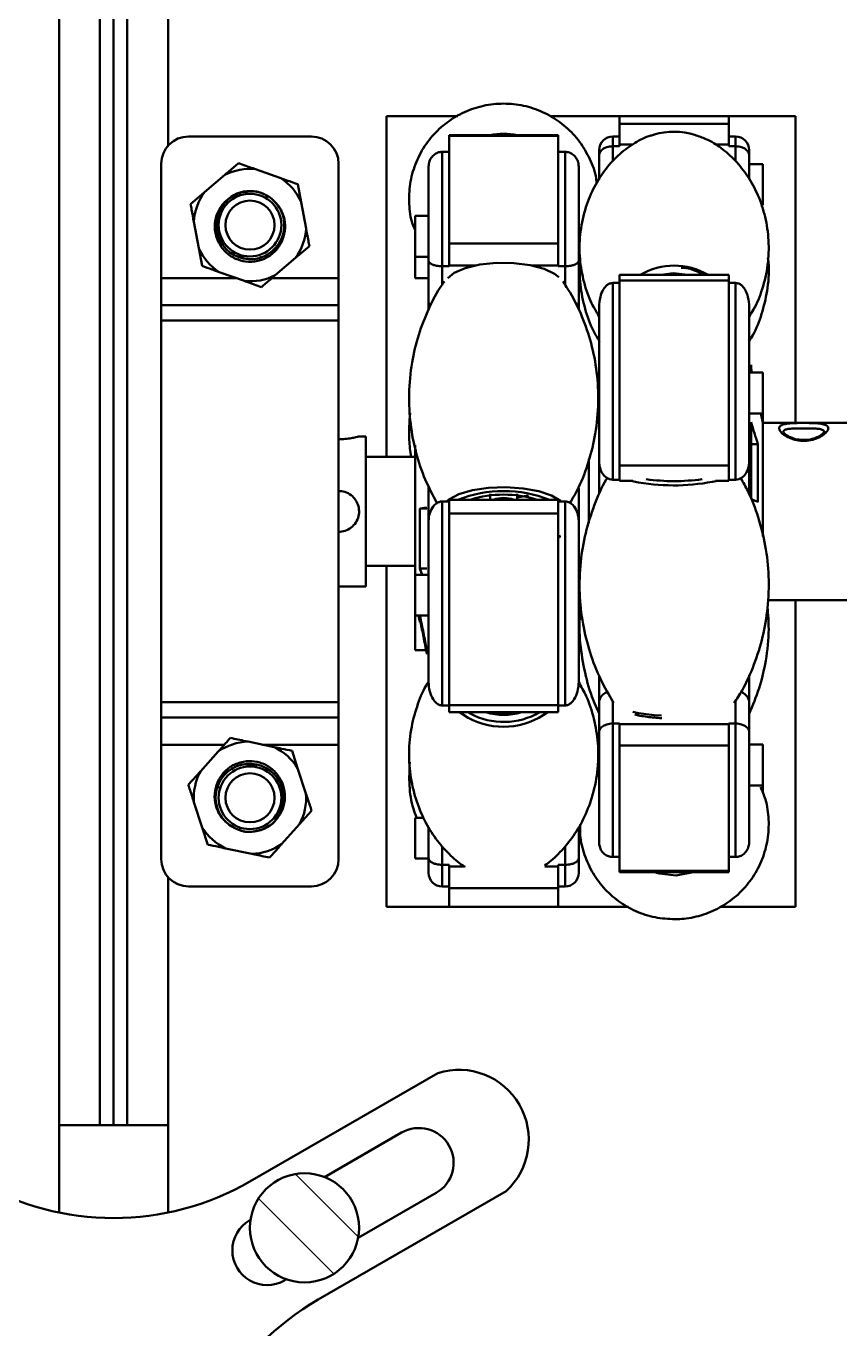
# Model space of a CAD drawing. Header units: millimetres. Extents: x 263 to 2983, y 441 to 2500.
# Drawn here: x 802.7 to 862.4, y 1254.1 to 1349.6 of the extents above; entities that cross this region are included whole.
import ezdxf

# ---------------------------------------------------------------- set-up
doc = ezdxf.new("R2010")
doc.units = ezdxf.units.MM
doc.header["$LTSCALE"] = 0.5
doc.layers.add('BOL', color=7, linetype='Continuous', lineweight=50)
doc.layers.add('HAT', color=3, linetype='Continuous')

msp = doc.modelspace()

# ---------------------------------------------------------------- hatches: boundary and pattern name
at = {"layer": 'HAT'}
h = msp.add_hatch(dxfattribs=at)
h.set_pattern_fill('ANSI31', color=256, angle=90)
h.paths.add_polyline_path([(827.154, 1261.488, 1), (819.154, 1261.488, 1)])

# ---------------------------------------------------------------- linework, layer by layer
at = {"layer": 'BOL'}
for p, q in [((805.154, 1269.026), (805.154, 1359.026)), ((808.154, 1269.026), (808.154, 1359.026)), ((809.154, 1359.026), (809.154, 1269.026)), ((810.154, 1359.026), (810.154, 1269.026)), ((813.154, 1359.026), (813.154, 1340.849)), ((834.388, 1343.026), (829.154, 1343.026)), ((829.154, 1343.026), (829.154, 1318.026)), ((846.254, 1343.026), (841.165, 1343.026)), ((854.254, 1343.026), (846.254, 1343.026)), ((846.254, 1343.026), (846.254, 1342.461)), ((854.254, 1343.026), (854.254, 1342.461)), ((859.154, 1343.026), (854.254, 1343.026)), ((859.154, 1320.526), (859.154, 1343.026)), ((841.754, 1341.611), (833.754, 1341.611)), ((833.754, 1341.561), (833.754, 1341.611)), ((841.754, 1341.611), (841.754, 1341.561)), ((846.254, 1342.461), (854.254, 1342.461)), ((846.254, 1340.939), (846.254, 1342.461)), ((854.254, 1342.461), (854.254, 1340.939)), ((814.654, 1341.526), (823.654, 1341.526)), ((841.754, 1341.561), (833.754, 1341.561)), ((833.754, 1333.675), (833.754, 1341.561)), ((841.754, 1333.675), (841.754, 1341.561)), ((846.254, 1341.526), (845.754, 1341.526)), ((845.754, 1341.526), (845.754, 1340.806)), ((845.754, 1340.806), (846.254, 1340.806)), ((845.754, 1340.806), (845.754, 1339.683)), ((846.254, 1340.939), (846.254, 1340.806)), ((847.23, 1340.939), (846.254, 1340.939)), ((854.254, 1340.939), (853.256, 1340.939)), ((854.754, 1341.526), (854.254, 1341.526)), ((854.254, 1340.939), (854.254, 1340.806)), ((854.754, 1340.806), (854.254, 1340.806)), ((854.754, 1340.806), (854.754, 1341.526)), ((854.754, 1339.725), (854.754, 1340.806)), ((833.254, 1340.397), (833.254, 1332.008)), ((833.254, 1340.397), (833.754, 1340.397)), ((842.254, 1340.397), (841.754, 1340.397)), ((842.254, 1332.008), (842.254, 1340.397)), ((844.754, 1340.12), (844.754, 1340.526)), ((844.754, 1338.369), (844.754, 1340.12)), ((855.754, 1340.526), (855.754, 1340.12)), ((855.754, 1340.12), (855.754, 1338.398)), ((812.654, 1331.132), (812.654, 1339.526)), ((817.306, 1338.708), (815.811, 1337.433)), ((821.418, 1338.467), (819.567, 1339.124)), ((825.654, 1331.132), (825.654, 1339.526)), ((832.254, 1332.413), (832.254, 1339.334)), ((843.254, 1339.334), (843.254, 1332.413)), ((856.754, 1339.487), (855.754, 1339.487)), ((856.754, 1339.487), (856.754, 1336.5)), ((822.909, 1336.718), (822.669, 1338.023)), ((815.811, 1337.433), (814.801, 1336.572)), ((817.63, 1336.968), (818.397, 1337.398)), ((823.266, 1334.786), (822.909, 1336.718)), ((856.754, 1336.5), (856.754, 1336.487)), ((815.042, 1335.267), (815.398, 1333.335)), ((832.254, 1335.696), (831.254, 1335.696)), ((831.254, 1335.673), (831.254, 1335.696)), ((831.254, 1332.696), (831.254, 1335.673)), ((815.398, 1333.335), (815.639, 1332.03)), ((822.496, 1332.62), (823.506, 1333.481)), ((833.754, 1333.675), (841.754, 1333.675)), ((833.754, 1332.065), (833.754, 1333.675)), ((841.754, 1333.675), (841.754, 1332.065)), ((818.317, 1332.671), (818.524, 1332.619)), ((821.002, 1331.345), (822.496, 1332.62)), ((831.254, 1332.696), (832.254, 1332.696)), ((831.254, 1331.134), (831.254, 1332.696)), ((832.254, 1329.405), (832.254, 1332.413)), ((833.754, 1332.008), (833.754, 1332.065)), ((835.673, 1332.065), (833.754, 1332.065)), ((841.754, 1332.065), (839.835, 1332.065)), ((841.754, 1332.008), (841.754, 1332.065)), ((843.254, 1332.413), (843.254, 1329.405)), ((812.654, 1331.132), (812.654, 1329.151)), ((812.654, 1331.132), (818.166, 1331.132)), ((816.89, 1331.586), (818.741, 1330.928)), ((820.752, 1331.132), (825.654, 1331.132)), ((825.654, 1331.132), (825.654, 1329.151)), ((831.254, 1331.134), (832.254, 1331.134)), ((833.254, 1332.008), (833.754, 1332.008)), ((833.254, 1332.008), (833.254, 1330.679)), ((842.254, 1332.008), (841.754, 1332.008)), ((842.254, 1330.633), (842.254, 1332.008)), ((854.254, 1331.375), (846.254, 1331.375)), ((846.254, 1330.959), (846.254, 1331.375)), ((854.254, 1331.375), (854.254, 1330.959)), ((845.754, 1330.784), (845.754, 1316.353)), ((845.754, 1330.784), (846.254, 1330.784)), ((854.254, 1330.959), (846.254, 1330.959)), ((846.254, 1330.959), (846.254, 1317.396)), ((854.254, 1330.959), (854.254, 1317.396)), ((854.754, 1330.784), (854.254, 1330.784)), ((854.754, 1316.353), (854.754, 1330.784)), ((812.654, 1329.151), (825.654, 1329.151)), ((812.654, 1328.026), (812.654, 1329.151)), ((825.654, 1328.026), (825.654, 1329.151)), ((832.254, 1328.876), (832.254, 1329.405)), ((843.254, 1329.405), (843.254, 1328.833)), ((844.754, 1317.693), (844.754, 1329.014)), ((855.754, 1329.014), (855.754, 1317.693)), ((812.654, 1328.026), (825.654, 1328.026)), ((812.654, 1300.026), (812.654, 1328.026)), ((825.654, 1300.026), (825.654, 1328.026)), ((855.89, 1324.776), (855.89, 1324.496)), ((855.89, 1324.496), (855.946, 1324.205)), ((856.754, 1324.205), (855.754, 1324.205)), ((856.754, 1324.205), (856.754, 1321.205)), ((855.754, 1321.205), (856.754, 1321.205)), ((855.89, 1320.572), (855.89, 1314.943)), ((856.754, 1320.525), (856.6, 1321.226)), ((856.754, 1321.205), (856.754, 1320.524)), ((863.254, 1320.526), (856.754, 1320.526)), ((856.754, 1312.218), (856.754, 1320.526)), ((856.754, 1320.524), (856.754, 1312.188)), ((827.654, 1319.526), (827.136, 1319.526)), ((827.654, 1319.526), (827.654, 1314.026)), ((831.254, 1309.357), (831.254, 1318.886)), ((831.254, 1318.841), (831.254, 1309.357)), ((855.89, 1318.965), (856.396, 1318.965)), ((856.396, 1314.718), (856.396, 1318.965)), ((831.254, 1318.026), (827.654, 1318.026)), ((844.004, 1317.857), (844.004, 1313.171)), ((844.004, 1313.173), (844.004, 1317.852)), ((844.754, 1315.309), (844.754, 1317.693)), ((855.754, 1317.693), (855.754, 1315.375)), ((846.254, 1317.396), (854.254, 1317.396)), ((846.254, 1316.279), (846.254, 1317.396)), ((854.254, 1317.396), (854.254, 1316.279)), ((832.254, 1313.206), (832.254, 1315.857)), ((845.754, 1316.353), (846.254, 1316.353)), ((846.254, 1316.279), (847.219, 1316.279)), ((847.649, 1316.158), (847.084, 1316.279)), ((853.289, 1316.279), (854.254, 1316.279)), ((854.754, 1316.353), (854.254, 1316.353)), ((841.754, 1314.882), (833.754, 1314.882)), ((833.754, 1313.877), (833.754, 1314.882)), ((836.754, 1315.325), (836.754, 1314.882)), ((838.754, 1314.882), (838.754, 1315.325)), ((841.754, 1314.882), (841.754, 1313.877)), ((843.254, 1315.731), (843.254, 1313.293)), ((827.654, 1314.026), (827.654, 1308.526)), ((831.612, 1314.237), (831.612, 1309.833)), ((832.118, 1314.237), (831.612, 1314.237)), ((833.254, 1314.758), (833.254, 1299.795)), ((833.254, 1314.758), (833.754, 1314.758)), ((841.754, 1313.877), (833.754, 1313.877)), ((833.754, 1299.813), (833.754, 1313.877)), ((842.254, 1314.758), (841.754, 1314.758)), ((841.754, 1299.813), (841.754, 1313.877)), ((842.254, 1299.795), (842.254, 1314.758)), ((832.254, 1301.558), (832.254, 1313.298)), ((843.254, 1313.298), (843.254, 1301.558)), ((827.654, 1310.026), (831.254, 1310.026)), ((829.154, 1310.026), (829.154, 1285.026)), ((832.254, 1309.387), (831.254, 1309.387)), ((831.254, 1309.357), (831.254, 1309.387)), ((831.254, 1306.387), (831.254, 1309.357)), ((831.612, 1309.833), (831.782, 1309.387)), ((832.118, 1309.833), (831.612, 1309.833)), ((825.654, 1308.526), (827.654, 1308.526)), ((857.119, 1307.526), (863.254, 1307.526)), ((859.154, 1285.026), (859.154, 1307.526)), ((831.254, 1306.387), (832.254, 1306.387)), ((831.254, 1303.859), (831.254, 1306.387)), ((831.504, 1306.387), (831.58, 1306.039)), ((831.612, 1306.38), (831.612, 1305.915)), ((843.254, 1307.026), (843.437, 1307.026)), ((831.612, 1305.915), (831.709, 1305.915)), ((831.254, 1303.859), (832.06, 1303.859)), ((844.754, 1300), (844.754, 1301.924)), ((855.754, 1302.02), (855.754, 1300)), ((812.654, 1300.026), (825.654, 1300.026)), ((812.654, 1300.026), (812.654, 1298.902)), ((825.654, 1300.026), (825.654, 1298.902)), ((833.254, 1299.795), (833.754, 1299.795)), ((833.754, 1299.813), (841.754, 1299.813)), ((833.754, 1299.303), (833.754, 1299.813)), ((841.754, 1299.813), (841.754, 1299.303)), ((842.254, 1299.795), (841.754, 1299.795)), ((844.754, 1297.873), (844.754, 1300)), ((845.754, 1300.099), (845.754, 1298.467)), ((854.754, 1298.467), (854.754, 1300.146)), ((855.754, 1300), (855.754, 1297.873)), ((812.654, 1298.902), (825.654, 1298.902)), ((812.654, 1296.92), (812.654, 1298.902)), ((825.654, 1296.92), (825.654, 1298.902)), ((833.754, 1299.303), (841.754, 1299.303)), ((835.149, 1298.885), (834.521, 1299.303)), ((835.294, 1299.201), (835.118, 1299.303)), ((847.649, 1299.239), (847.218, 1299.328)), ((847.362, 1299.136), (847.749, 1299.045)), ((844.754, 1289.748), (844.754, 1297.873)), ((845.754, 1298.467), (845.754, 1288.685)), ((845.754, 1298.467), (846.254, 1298.467)), ((846.254, 1298.467), (846.254, 1298.427)), ((846.254, 1298.427), (854.254, 1298.427)), ((846.254, 1296.868), (846.254, 1298.427)), ((854.754, 1298.467), (854.254, 1298.467)), ((854.254, 1298.467), (854.254, 1298.427)), ((854.254, 1298.427), (854.254, 1296.868)), ((854.754, 1288.685), (854.754, 1298.467)), ((855.754, 1297.873), (855.754, 1289.748)), ((812.654, 1288.526), (812.654, 1296.92)), ((812.654, 1296.92), (817.273, 1296.92)), ((820.938, 1296.739), (819.016, 1297.143)), ((820.074, 1296.92), (825.654, 1296.92)), ((825.654, 1288.526), (825.654, 1296.92)), ((854.254, 1296.868), (846.254, 1296.868)), ((846.254, 1296.868), (846.254, 1287.674)), ((854.254, 1296.868), (854.254, 1287.674)), ((856.754, 1296.926), (855.754, 1296.926)), ((856.754, 1296.926), (856.754, 1295.298)), ((816.831, 1296.428), (815.52, 1294.965)), ((822.65, 1295.204), (822.237, 1296.466)), ((815.52, 1294.965), (814.634, 1293.977)), ((819.668, 1295.473), (819.456, 1295.496)), ((823.261, 1293.338), (822.65, 1295.204)), ((844.754, 1295.238), (844.62, 1295.056)), ((856.754, 1295.298), (856.754, 1293.926)), ((855.754, 1293.926), (856.754, 1293.926)), ((856.754, 1293.926), (856.754, 1293.379)), ((815.047, 1292.715), (815.658, 1290.849)), ((822.788, 1291.088), (823.674, 1292.076)), ((821.477, 1289.625), (822.788, 1291.088)), ((831.893, 1291.565), (831.254, 1291.565)), ((831.254, 1291.535), (831.254, 1291.565)), ((831.254, 1288.565), (831.254, 1291.535)), ((815.658, 1290.849), (816.071, 1289.587)), ((832.254, 1288.608), (832.254, 1290.882)), ((843.254, 1290.903), (843.254, 1288.608)), ((843.254, 1289.689), (843.432, 1289.98)), ((817.37, 1289.314), (819.292, 1288.91)), ((833.254, 1289.479), (833.254, 1288.108)), ((842.254, 1288.108), (842.254, 1289.485)), ((831.254, 1288.565), (832.254, 1288.565)), ((832.254, 1287.526), (832.254, 1288.608)), ((833.254, 1288.108), (833.754, 1288.108)), ((833.254, 1288.108), (833.254, 1286.526)), ((833.754, 1287.984), (833.754, 1288.108)), ((842.254, 1288.108), (841.754, 1288.108)), ((841.754, 1287.984), (841.754, 1288.108)), ((842.254, 1286.526), (842.254, 1288.108)), ((843.254, 1288.608), (843.254, 1287.526)), ((845.754, 1288.685), (846.254, 1288.685)), ((854.754, 1288.685), (854.254, 1288.685)), ((813.154, 1287.204), (813.154, 1269.026)), ((833.754, 1286.4), (833.754, 1287.984)), ((833.754, 1287.984), (834.938, 1287.984)), ((840.766, 1287.984), (841.754, 1287.984)), ((841.754, 1287.984), (841.754, 1286.4)), ((846.254, 1287.674), (854.254, 1287.674)), ((846.254, 1287.582), (846.254, 1287.674)), ((846.254, 1287.582), (854.254, 1287.582)), ((854.254, 1287.674), (854.254, 1287.582)), ((814.654, 1286.526), (823.654, 1286.526)), ((833.254, 1286.526), (833.754, 1286.526)), ((841.754, 1286.4), (833.754, 1286.4)), ((833.754, 1285.026), (833.754, 1286.4)), ((841.754, 1286.526), (842.254, 1286.526)), ((841.754, 1285.026), (841.754, 1286.4)), ((829.154, 1285.026), (833.754, 1285.026)), ((833.754, 1285.026), (841.754, 1285.026)), ((841.754, 1285.026), (846.909, 1285.026)), ((853.625, 1285.026), (859.154, 1285.026)), ((819.154, 1264.882), (832.934, 1272.838)), ((805.154, 1269.026), (808.154, 1269.026)), ((805.154, 1262.606), (805.154, 1269.026)), ((808.154, 1269.026), (809.154, 1269.026)), ((810.154, 1269.026), (809.154, 1269.026)), ((813.154, 1269.026), (810.154, 1269.026)), ((813.154, 1269.026), (813.154, 1262.606)), ((824.621, 1265.209), (830.262, 1268.466)), ((837.934, 1264.178), (824.154, 1256.221)), ((832.812, 1264.05), (827.084, 1260.742)), ((819.137, 1262.043), (819.198, 1262.078)), ((821.834, 1257.711), (821.687, 1257.626))]:
    msp.add_line(p, q, dxfattribs=at)
at = {"layer": 'BOL', "flags": 128}
for points in [[(833.661, 1331.141), (834.125, 1331.526), (834.939, 1331.877), (836.002, 1332.126), (837.222, 1332.25), (838.488, 1332.239), (839.689, 1332.094), (840.719, 1331.827), (841.484, 1331.462), (841.793, 1331.204)], [(849.271, 1331.375), (850.214, 1331.49), (851.236, 1331.375)], [(849.688, 1331.375), (850.657, 1331.395), (850.82, 1331.375)], [(833.552, 1314.758), (833.734, 1314.906), (834.466, 1315.286), (835.465, 1315.575), (836.649, 1315.752), (837.923, 1315.8), (839.183, 1315.717), (840.327, 1315.509), (841.263, 1315.193), (841.915, 1314.795), (841.956, 1314.758)], [(839.566, 1315.187), (838.86, 1315.062), (838.754, 1315.049)], [(849.324, 1299.051), (848.789, 1299.089), (847.649, 1299.239)], [(850.404, 1287.331), (849.145, 1287.475), (848.805, 1287.582)], [(851.703, 1287.582), (851.649, 1287.563), (850.404, 1287.331)]]:
    msp.add_lwpolyline(points, dxfattribs=at)
at = {"layer": 'BOL'}
for centre, radius in [((819.154, 1335.026), 2.3), ((819.154, 1335.026), 1.8), ((819.154, 1293.026), 2.3), ((819.154, 1293.026), 1.8), ((823.154, 1261.488), 4)]:
    msp.add_circle(centre, radius, dxfattribs=at)
for centre, radius, start, end in [((837.754, 1337.469), 4.257, 76.65497, 103.34503), ((850.254, 1336.589), 5.287, 73.28737, 106.22272), ((814.654, 1339.526), 2, 90, 180), ((823.654, 1339.526), 2, 0, 90), ((845.754, 1340.526), 1, 90, 180), ((854.754, 1340.526), 1, 0, 90), ((819.154, 1335.026), 4.119, 84.24467, 116.65517), ((819.154, 1335.026), 4.119, 24.24467, 56.65517), ((819.154, 1335.026), 4.119, 144.24467, 176.65517), ((819.178, 1335.014), 2.491, 129.84671, 45.14418), ((819.154, 1335.026), 2.5, 44.54596, 135.07299), ((819.154, 1335.026), 4.119, 324.24467, 356.65517), ((819.154, 1335.026), 4.119, 204.24467, 236.65517), ((850.254, 1327.185), 4.871, 59.32919, 120.67081), ((819.154, 1335.026), 4.119, 264.24467, 296.65517), ((850.225, 1331.003), 15.067, 260.156, 282.25654), ((850.254, 1331.693), 15.444, 262.38834, 277.61166), ((837.754, 1306.358), 9.163, 68.48498, 111.51502), ((837.754, 1307.046), 8.216, 72.52907, 107.47093), ((837.754, 1312.87), 2.146, 69.66164, 110.33836), ((837.74, 1303.676), 5.446, 241.60054, 306.59479), ((837.751, 1303.777), 5.194, 241.76622, 300.53232), ((837.754, 1303.641), 4.533, 253.09425, 286.90575), ((837.754, 1303.378), 4.234, 254.22417, 285.77583), ((819.154, 1293.026), 4.119, 91.92139, 124.33189), ((819.154, 1293.026), 4.119, 31.92139, 64.33189), ((819.154, 1293.026), 4.119, 151.92139, 184.33189), ((819.128, 1293.035), 2.491, 317.52244, 232.81999), ((819.154, 1293.026), 4.119, 331.92139, 4.33189), ((819.154, 1293.026), 2.5, 232.22268, 322.74971), ((819.154, 1293.026), 4.119, 211.92139, 244.33189), ((819.154, 1293.026), 4.119, 271.92139, 304.33189), ((814.654, 1288.526), 2, 180, 270), ((823.654, 1288.526), 2, 270, 0), ((833.254, 1287.526), 1, 180, 270), ((842.254, 1287.526), 1, 270, 360), ((834.474, 1267.953), 5.122, 312.50574, 107.49291), ((831.537, 1266.258), 2.55, 300, 120), ((809.154, 1282.202), 20, 240, 300), ((820.412, 1259.835), 2.55, 120, 300), ((784.154, 1238.901), 20, 0, 60), ((834.154, 1238.901), 20, 120, 180)]:
    msp.add_arc(centre, radius, start, end, dxfattribs=at)
for points, knots in [([(844.571, 1338.085), (844.56, 1338.206), (844.507, 1338.82), (844.101, 1339.874), (843.365, 1341.162), (842.35, 1342.256), (841.134, 1343.112), (839.764, 1343.69), (838.303, 1343.965), (836.816, 1343.923), (835.371, 1343.566), (834.033, 1342.911), (832.864, 1341.986), (831.916, 1340.832), (831.235, 1339.503), (830.846, 1338.058), (830.792, 1336.572), (830.935, 1335.413), (831.191, 1334.81), (831.254, 1334.664)], [0, 0, 0, 0, 0.015888, 0.080297, 0.144595, 0.20877, 0.272834, 0.336815, 0.400757, 0.464712, 0.528731, 0.592839, 0.657056, 0.721387, 0.785813, 0.850297, 0.914797, 0.979262, 1, 1, 1, 1]), ([(848.79, 1341.651), (848.707, 1341.632), (848.19, 1341.515), (847.335, 1341.056), (846.217, 1340.255), (845.211, 1339.163), (844.366, 1337.85), (843.718, 1336.301), (843.34, 1334.581), (843.282, 1332.778), (843.546, 1331.053), (844.03, 1329.541), (844.532, 1328.688), (844.754, 1328.312)], [0, 0, 0, 0, 0.015056, 0.094005, 0.182508, 0.277041, 0.375733, 0.477292, 0.59185, 0.704073, 0.812896, 0.917552, 1, 1, 1, 1]), ([(855.754, 1328.335), (855.864, 1328.498), (856.276, 1329.103), (856.766, 1330.372), (857.166, 1332.081), (857.226, 1333.887), (856.976, 1335.617), (856.448, 1337.209), (855.693, 1338.608), (854.77, 1339.781), (853.731, 1340.69), (852.743, 1341.318), (852.042, 1341.544), (851.761, 1341.635)], [0, 0, 0, 0, 0.037401, 0.139313, 0.254387, 0.367139, 0.476485, 0.58167, 0.682058, 0.776932, 0.865378, 0.946159, 1, 1, 1, 1]), ([(845.754, 1340.806), (845.674, 1340.802), (845.515, 1340.794), (845.274, 1340.734), (845.014, 1340.611), (844.805, 1340.4), (844.754, 1340.22), (844.754, 1340.121), (844.754, 1340.12)], [0, 0, 0, 0, 0.107631, 0.214427, 0.382779, 0.663957, 0.997031, 1, 1, 1, 1]), ([(855.754, 1340.12), (855.754, 1340.121), (855.753, 1340.22), (855.702, 1340.4), (855.494, 1340.611), (855.233, 1340.734), (854.992, 1340.794), (854.834, 1340.802), (854.754, 1340.806)], [0, 0, 0, 0, 0.002969, 0.336044, 0.617225, 0.785573, 0.892375, 1, 1, 1, 1]), ([(832.254, 1339.334), (832.266, 1339.46), (832.29, 1339.711), (832.481, 1340.043), (832.758, 1340.282), (833.034, 1340.386), (833.201, 1340.394), (833.254, 1340.397)], [0, 0, 0, 0, 0.232822, 0.465922, 0.690665, 0.901625, 1, 1, 1, 1]), ([(842.254, 1340.397), (842.361, 1340.386), (842.576, 1340.365), (842.864, 1340.198), (843.09, 1339.95), (843.23, 1339.649), (843.246, 1339.434), (843.254, 1339.334)], [0, 0, 0, 0, 0.198831, 0.397495, 0.600961, 0.815771, 1, 1, 1, 1]), ([(818.316, 1339.569), (818.213, 1339.481), (817.881, 1339.198), (817.541, 1338.908), (817.306, 1338.708)], [0, 0, 0, 0, 0.309695, 1, 1, 1, 1]), ([(819.567, 1339.124), (819.505, 1339.146), (819.083, 1339.297), (818.669, 1339.443), (818.316, 1339.569)], [0, 0, 0, 0, 0.145987, 1, 1, 1, 1]), ([(822.669, 1338.023), (822.424, 1338.11), (822.012, 1338.256), (821.59, 1338.406), (821.418, 1338.467)], [0, 0, 0, 0, 0.592744, 1, 1, 1, 1]), ([(818.397, 1337.398), (818.692, 1337.456), (819.292, 1337.574), (820.052, 1337.417), (820.395, 1337.154), (820.492, 1337.079)], [0, 0, 0, 0, 0.410945, 0.833909, 1, 1, 1, 1]), ([(818.454, 1337.217), (818.444, 1337.251), (818.424, 1337.311), (818.405, 1337.371), (818.397, 1337.398)], [0, 0, 0, 0, 0.560125, 1, 1, 1, 1]), ([(814.801, 1336.572), (814.826, 1336.439), (814.905, 1336.01), (814.986, 1335.57), (815.042, 1335.267)], [0, 0, 0, 0, 0.309681, 1, 1, 1, 1]), ([(818.101, 1332.551), (817.957, 1332.629), (817.551, 1332.846), (817.012, 1333.403), (816.624, 1334.217), (816.529, 1335.112), (816.744, 1335.97), (817.096, 1336.512), (817.342, 1336.751), (817.384, 1336.792)], [0, 0, 0, 0, 0.097303, 0.273047, 0.448793, 0.624622, 0.796264, 0.965294, 1, 1, 1, 1]), ([(820.936, 1336.78), (821.049, 1336.661), (821.355, 1336.338), (821.671, 1335.665), (821.775, 1334.809), (821.592, 1333.949), (821.13, 1333.191), (820.594, 1332.743), (820.241, 1332.572), (820.152, 1332.529)], [0, 0, 0, 0, 0.096546, 0.261814, 0.426972, 0.597503, 0.769408, 0.941263, 1, 1, 1, 1]), ([(823.506, 1333.481), (823.482, 1333.614), (823.403, 1334.043), (823.322, 1334.483), (823.266, 1334.786)], [0, 0, 0, 0, 0.309684, 1, 1, 1, 1]), ([(815.639, 1332.03), (815.883, 1331.943), (816.296, 1331.797), (816.718, 1331.647), (816.89, 1331.586)], [0, 0, 0, 0, 0.5927321, 1, 1, 1, 1]), ([(820.152, 1332.529), (820.124, 1332.518), (819.988, 1332.466), (819.558, 1332.343), (818.87, 1332.297), (818.342, 1332.472), (818.101, 1332.551)], [0, 0, 0, 0, 0.041745, 0.209044, 0.639793, 1, 1, 1, 1]), ([(819.983, 1332.69), (819.967, 1332.681), (819.676, 1332.514), (818.986, 1332.484), (818.404, 1332.68), (818.119, 1332.776)], [0, 0, 0, 0, 0.029332, 0.526068, 1, 1, 1, 1]), ([(833.254, 1332.008), (833.174, 1332.01), (833.015, 1332.015), (832.774, 1332.054), (832.514, 1332.131), (832.305, 1332.258), (832.254, 1332.358), (832.254, 1332.412), (832.254, 1332.413)], [0, 0, 0, 0, 0.107638, 0.214422, 0.382772, 0.663944, 0.997032, 1, 1, 1, 1]), ([(843.254, 1332.413), (843.254, 1332.412), (843.253, 1332.358), (843.202, 1332.258), (842.994, 1332.131), (842.733, 1332.054), (842.492, 1332.015), (842.334, 1332.01), (842.254, 1332.008)], [0, 0, 0, 0, 0.002968, 0.336056, 0.617227, 0.785578, 0.892368, 1, 1, 1, 1]), ([(843.342, 1332.538), (843.332, 1331.91), (843.314, 1330.675), (843.687, 1328.899), (844.174, 1327.491), (844.624, 1326.752), (844.78, 1326.497)], [0, 0, 0, 0, 0.296082, 0.581882, 0.855748, 1, 1, 1, 1]), ([(855.731, 1326.496), (855.828, 1326.646), (856.229, 1327.263), (856.706, 1328.514), (857.111, 1330.242), (857.251, 1331.648), (857.15, 1332.454), (857.127, 1332.631)], [0, 0, 0, 0, 0.0853544, 0.3510381, 0.621511, 0.916985, 1, 1, 1, 1]), ([(819.992, 1330.484), (820.094, 1330.572), (820.426, 1330.855), (820.767, 1331.145), (821.002, 1331.345)], [0, 0, 0, 0, 0.309714, 1, 1, 1, 1]), ([(850.776, 1331.897), (850.805, 1331.897), (851.208, 1331.895), (851.793, 1331.726), (852.251, 1331.463), (852.403, 1331.375)], [0, 0, 0, 0, 0.050149, 0.684626, 1, 1, 1, 1]), ([(818.741, 1330.928), (818.802, 1330.906), (819.225, 1330.756), (819.638, 1330.61), (819.992, 1330.484)], [0, 0, 0, 0, 0.145973, 1, 1, 1, 1]), ([(833.413, 1330.895), (833.352, 1330.814), (832.897, 1330.205), (832.235, 1328.895), (831.477, 1326.989), (830.978, 1324.886), (830.768, 1322.676), (830.882, 1320.438), (831.297, 1318.324), (831.944, 1316.372), (832.563, 1315.202), (832.862, 1314.636)], [0, 0, 0, 0, 0.018081, 0.136081, 0.256257, 0.377703, 0.512077, 0.64187, 0.766847, 0.887187, 1, 1, 1, 1]), ([(842.621, 1314.649), (842.835, 1315.019), (843.39, 1315.978), (844.022, 1317.686), (844.533, 1319.781), (844.739, 1321.993), (844.624, 1324.23), (844.215, 1326.349), (843.541, 1328.3), (842.823, 1329.82), (842.269, 1330.621), (842.084, 1330.889)], [0, 0, 0, 0, 0.075604, 0.195755, 0.317172, 0.451514, 0.581277, 0.706224, 0.826532, 0.942175, 1, 1, 1, 1]), ([(844.754, 1329.014), (844.754, 1329.017), (844.754, 1329.264), (844.805, 1329.721), (845.014, 1330.27), (845.274, 1330.592), (845.515, 1330.754), (845.674, 1330.774), (845.754, 1330.784)], [0, 0, 0, 0, 0.002991, 0.336056, 0.61722, 0.78558, 0.892369, 1, 1, 1, 1]), ([(854.754, 1330.784), (854.834, 1330.774), (854.992, 1330.754), (855.233, 1330.592), (855.494, 1330.27), (855.702, 1329.721), (855.753, 1329.264), (855.754, 1329.017), (855.754, 1329.014)], [0, 0, 0, 0, 0.107625, 0.21442, 0.382776, 0.663943, 0.997009, 1, 1, 1, 1]), ([(832.363, 1329.068), (832.338, 1329.105), (832.267, 1329.207), (832.254, 1329.328), (832.254, 1329.403), (832.254, 1329.405)], [0, 0, 0, 0, 0.350214, 0.9836, 1, 1, 1, 1]), ([(843.254, 1329.405), (843.254, 1329.403), (843.253, 1329.328), (843.238, 1329.2), (843.162, 1329.092), (843.132, 1329.049)], [0, 0, 0, 0, 0.015453, 0.612271, 1, 1, 1, 1]), ([(830.896, 1321.229), (830.847, 1320.577), (830.766, 1319.505), (830.91, 1318.442), (830.967, 1318.026)], [0, 0, 0, 0, 0.609022, 1, 1, 1, 1]), ([(856.396, 1318.965), (856.308, 1319.232), (856.133, 1319.767), (855.971, 1320.303), (855.89, 1320.572)], [0, 0, 0, 0, 0.499979, 1, 1, 1, 1]), ([(857.954, 1320.123), (857.954, 1320.135), (857.958, 1320.216), (858.052, 1320.341), (858.358, 1320.448), (858.822, 1320.499), (859.399, 1320.515), (860.013, 1320.516), (860.585, 1320.504), (861.068, 1320.462), (861.406, 1320.369), (861.571, 1320.209), (861.549, 1319.989), (861.338, 1319.729), (860.956, 1319.471), (860.433, 1319.27), (859.828, 1319.184), (859.226, 1319.237), (858.689, 1319.405), (858.263, 1319.651), (857.999, 1319.913), (857.968, 1320.058), (857.954, 1320.123)], [0, 0, 0, 0, 0.0087532, 0.0613751, 0.1137807, 0.1672755, 0.2207588, 0.2722115, 0.3224286, 0.3743169, 0.4289619, 0.4796018, 0.5325146, 0.5851041, 0.6379637, 0.6917321, 0.7444375, 0.7950143, 0.8456585, 0.8988828, 0.9541708, 1, 1, 1, 1]), ([(861.234, 1319.823), (861.24, 1319.851), (861.259, 1319.938), (861.124, 1320.029), (860.848, 1320.092), (860.443, 1320.11), (859.969, 1320.112), (859.46, 1320.112), (858.98, 1320.109), (858.593, 1320.083), (858.337, 1320.011), (858.257, 1319.916), (858.254, 1319.851), (858.254, 1319.842)], [0, 0, 0, 0, 0.046783, 0.145284, 0.25305, 0.356972, 0.458563, 0.562985, 0.671049, 0.777863, 0.880896, 0.983049, 1, 1, 1, 1]), ([(859.634, 1319.285), (859.555, 1319.285), (859.292, 1319.286), (858.876, 1319.411), (858.498, 1319.597), (858.322, 1319.752), (858.283, 1319.805), (858.273, 1319.819)], [0, 0, 0, 0, 0.118145, 0.394502, 0.682756, 0.920154, 1, 1, 1, 1]), ([(861.254, 1319.822), (861.256, 1319.836), (861.261, 1319.866), (861.162, 1319.716), (860.909, 1319.541), (860.506, 1319.365), (860.042, 1319.259), (859.742, 1319.278), (859.634, 1319.285)], [0, 0, 0, 0, 0.1277187, 0.2916267, 0.4601133, 0.6624898, 0.8784481, 1, 1, 1, 1]), ([(825.654, 1319.318), (825.819, 1319.323), (826.149, 1319.332), (826.592, 1319.396), (826.931, 1319.467), (827.132, 1319.52), (827.135, 1319.521), (827.136, 1319.522)], [0, 0, 0, 0, 0.20935, 0.418509, 0.632629, 0.85028, 1, 1, 1, 1]), ([(844.754, 1317.693), (844.754, 1317.691), (844.754, 1317.506), (844.805, 1317.163), (845.014, 1316.746), (845.274, 1316.5), (845.515, 1316.376), (845.674, 1316.361), (845.754, 1316.353)], [0, 0, 0, 0, 0.002987, 0.336054, 0.617241, 0.785573, 0.89237, 1, 1, 1, 1]), ([(854.754, 1316.353), (854.834, 1316.361), (854.992, 1316.376), (855.233, 1316.5), (855.494, 1316.746), (855.702, 1317.163), (855.753, 1317.506), (855.754, 1317.691), (855.754, 1317.693)], [0, 0, 0, 0, 0.107623, 0.214427, 0.382755, 0.663945, 0.997013, 1, 1, 1, 1]), ([(845.344, 1316.474), (845.322, 1316.44), (844.928, 1315.818), (844.371, 1314.467), (843.719, 1312.448), (843.352, 1310.271), (843.277, 1308.028), (843.519, 1305.787), (844.045, 1303.685), (844.796, 1301.736), (845.478, 1300.565), (845.813, 1299.99)], [0, 0, 0, 0, 0.007058, 0.12865, 0.251514, 0.37511, 0.509395, 0.638931, 0.763761, 0.884153, 1, 1, 1, 1]), ([(854.647, 1299.976), (854.847, 1300.28), (855.428, 1301.166), (856.145, 1302.799), (856.786, 1304.825), (857.157, 1307), (857.23, 1309.244), (856.99, 1311.485), (856.458, 1313.584), (855.837, 1315.25), (855.318, 1316.157), (855.143, 1316.464)], [0, 0, 0, 0, 0.0634976, 0.1847975, 0.3073652, 0.4306642, 0.564626, 0.69385, 0.8183792, 0.9384792, 1, 1, 1, 1]), ([(825.654, 1312.526), (825.819, 1312.542), (826.149, 1312.574), (826.591, 1312.822), (826.935, 1313.192), (827.139, 1313.664), (827.174, 1314.172), (827.045, 1314.656), (826.767, 1315.074), (826.363, 1315.375), (825.966, 1315.527), (825.724, 1315.511), (825.654, 1315.506)], [0, 0, 0, 0, 0.104631, 0.209169, 0.31618, 0.424964, 0.531118, 0.634495, 0.738966, 0.846777, 0.955271, 1, 1, 1, 1]), ([(855.89, 1314.943), (855.971, 1314.905), (856.133, 1314.83), (856.308, 1314.755), (856.396, 1314.718)], [0, 0, 0, 0, 0.499981, 1, 1, 1, 1]), ([(832.118, 1314.305), (832.037, 1314.294), (831.875, 1314.271), (831.7, 1314.248), (831.612, 1314.237)], [0, 0, 0, 0, 0.49998, 1, 1, 1, 1]), ([(833.254, 1314.758), (833.174, 1314.749), (833.015, 1314.733), (832.774, 1314.598), (832.514, 1314.33), (832.305, 1313.877), (832.254, 1313.501), (832.254, 1313.299), (832.254, 1313.298)], [0, 0, 0, 0, 0.107637, 0.214419, 0.382766, 0.663929, 0.997024, 1, 1, 1, 1]), ([(843.254, 1313.298), (843.254, 1313.299), (843.253, 1313.501), (843.202, 1313.877), (842.994, 1314.33), (842.733, 1314.598), (842.492, 1314.733), (842.334, 1314.749), (842.254, 1314.758)], [0, 0, 0, 0, 0.002976, 0.336072, 0.617234, 0.785581, 0.892369, 1, 1, 1, 1]), ([(841.819, 1312.283), (841.837, 1312.253), (841.874, 1312.192), (841.91, 1312.136), (841.928, 1312.108)], [0, 0, 0, 0, 0.5006384, 1, 1, 1, 1]), ([(832.118, 1303.892), (832.037, 1304.307), (831.875, 1305.138), (831.7, 1305.966), (831.612, 1306.38)], [0, 0, 0, 0, 0.499993, 1, 1, 1, 1]), ([(843.417, 1307.026), (843.379, 1306.695), (843.257, 1305.623), (843.391, 1303.816), (843.802, 1301.709), (844.277, 1300.18), (844.67, 1299.408), (844.754, 1299.244)], [0, 0, 0, 0, 0.124937, 0.403628, 0.671968, 0.93036, 1, 1, 1, 1]), ([(855.754, 1299.189), (856.014, 1299.807), (856.543, 1301.064), (857.02, 1303.156), (857.245, 1305.162), (857.144, 1306.471), (857.102, 1307.009)], [0, 0, 0, 0, 0.251445, 0.511257, 0.798744, 1, 1, 1, 1]), ([(831.655, 1305.915), (831.728, 1305.558), (831.889, 1304.773), (832.037, 1303.986), (832.118, 1303.557)], [0, 0, 0, 0, 0.454962, 1, 1, 1, 1]), ([(832.254, 1301.547), (832.226, 1301.508), (831.886, 1301.014), (831.438, 1299.9), (830.946, 1298.196), (830.767, 1296.355), (830.901, 1294.497), (831.329, 1292.758), (832, 1291.199), (832.856, 1289.858), (833.839, 1288.781), (834.555, 1288.182), (834.933, 1287.954), (834.938, 1287.951)], [0, 0, 0, 0, 0.009609, 0.11984, 0.232313, 0.356289, 0.476778, 0.592843, 0.703851, 0.809144, 0.907805, 0.998623, 1, 1, 1, 1]), ([(833.254, 1299.795), (833.174, 1299.805), (833.015, 1299.825), (832.774, 1299.986), (832.514, 1300.308), (832.305, 1300.855), (832.254, 1301.31), (832.254, 1301.556), (832.254, 1301.558)], [0, 0, 0, 0, 0.107634, 0.214428, 0.382768, 0.663943, 0.997023, 1, 1, 1, 1]), ([(840.742, 1288.072), (840.757, 1288.081), (841.182, 1288.321), (841.916, 1289.035), (842.914, 1290.21), (843.728, 1291.641), (844.348, 1293.297), (844.69, 1295.121), (844.712, 1297.017), (844.414, 1298.818), (843.928, 1300.337), (843.448, 1301.175), (843.254, 1301.515)], [0, 0, 0, 0, 0.003735, 0.103692, 0.209704, 0.320039, 0.433294, 0.560931, 0.685422, 0.805735, 0.921165, 1, 1, 1, 1]), ([(843.254, 1301.558), (843.254, 1301.556), (843.253, 1301.31), (843.202, 1300.855), (842.994, 1300.308), (842.733, 1299.986), (842.492, 1299.825), (842.334, 1299.805), (842.254, 1299.795)], [0, 0, 0, 0, 0.002977, 0.336057, 0.617231, 0.785572, 0.892372, 1, 1, 1, 1]), ([(844.754, 1300), (844.754, 1300.002), (844.754, 1300.086), (844.784, 1300.264), (844.922, 1300.506), (845.127, 1300.699), (845.3, 1300.766), (845.373, 1300.794)], [0, 0, 0, 0, 0.006329, 0.250272, 0.535647, 0.803179, 1, 1, 1, 1]), ([(855.156, 1300.785), (855.222, 1300.759), (855.386, 1300.695), (855.586, 1300.506), (855.723, 1300.264), (855.754, 1300.086), (855.754, 1300.002), (855.754, 1300)], [0, 0, 0, 0, 0.180902, 0.453736, 0.744768, 0.993546, 1, 1, 1, 1]), ([(847.749, 1299.045), (847.922, 1299.016), (848.415, 1298.933), (848.984, 1298.892), (849.353, 1298.866)], [0, 0, 0, 0, 0.3500699, 1, 1, 1, 1]), ([(844.754, 1297.873), (844.754, 1297.874), (844.754, 1297.953), (844.805, 1298.104), (845.014, 1298.289), (845.274, 1298.4), (845.515, 1298.457), (845.674, 1298.464), (845.754, 1298.467)], [0, 0, 0, 0, 0.00297, 0.336045, 0.617227, 0.785573, 0.892369, 1, 1, 1, 1]), ([(854.754, 1298.467), (854.834, 1298.464), (854.992, 1298.457), (855.233, 1298.4), (855.494, 1298.289), (855.702, 1298.104), (855.753, 1297.953), (855.754, 1297.874), (855.754, 1297.873)], [0, 0, 0, 0, 0.107625, 0.214426, 0.382769, 0.663954, 0.99703, 1, 1, 1, 1]), ([(817.717, 1297.416), (817.627, 1297.315), (817.335, 1296.99), (817.037, 1296.658), (816.831, 1296.428)], [0, 0, 0, 0, 0.309675, 1, 1, 1, 1]), ([(819.016, 1297.143), (818.952, 1297.156), (818.513, 1297.249), (818.084, 1297.339), (817.717, 1297.416)], [0, 0, 0, 0, 0.145986, 1, 1, 1, 1]), ([(822.237, 1296.466), (821.983, 1296.519), (821.555, 1296.609), (821.116, 1296.701), (820.938, 1296.739)], [0, 0, 0, 0, 0.592745, 1, 1, 1, 1]), ([(817.831, 1295.368), (817.857, 1295.382), (817.985, 1295.453), (818.395, 1295.632), (819.071, 1295.77), (819.617, 1295.667), (819.866, 1295.62)], [0, 0, 0, 0, 0.041741, 0.209038, 0.639787, 1, 1, 1, 1]), ([(817.622, 1291.05), (817.494, 1291.153), (817.147, 1291.433), (816.744, 1292.057), (816.527, 1292.892), (816.593, 1293.768), (816.951, 1294.581), (817.422, 1295.097), (817.748, 1295.313), (817.831, 1295.368)], [0, 0, 0, 0, 0.096552, 0.261811, 0.426976, 0.597499, 0.769404, 0.941266, 1, 1, 1, 1]), ([(817.817, 1295.097), (817.858, 1295.133), (818.123, 1295.365), (818.793, 1295.553), (819.381, 1295.469), (819.675, 1295.427)], [0, 0, 0, 0, 0.083096, 0.543252, 1, 1, 1, 1]), ([(819.866, 1295.62), (820.02, 1295.562), (820.451, 1295.401), (821.059, 1294.921), (821.553, 1294.167), (821.766, 1293.293), (821.669, 1292.413), (821.391, 1291.829), (821.18, 1291.559), (821.144, 1291.513)], [0, 0, 0, 0, 0.0973015, 0.2730539, 0.4487983, 0.6246289, 0.7962725, 0.9652962, 1, 1, 1, 1]), ([(830.871, 1295.641), (830.846, 1295.071), (830.794, 1293.922), (831.003, 1292.533), (831.292, 1291.775), (831.375, 1291.556)], [0, 0, 0, 0, 0.411859, 0.829912, 1, 1, 1, 1]), ([(844.654, 1295.102), (844.664, 1295.219), (844.677, 1295.375), (844.648, 1295.527), (844.641, 1295.564)], [0, 0, 0, 0, 0.752789, 1, 1, 1, 1]), ([(814.634, 1293.977), (814.676, 1293.848), (814.812, 1293.434), (814.951, 1293.009), (815.047, 1292.715)], [0, 0, 0, 0, 0.309698, 1, 1, 1, 1]), ([(816.972, 1293.755), (816.939, 1293.766), (816.879, 1293.786), (816.819, 1293.806), (816.793, 1293.815)], [0, 0, 0, 0, 0.560034, 1, 1, 1, 1]), ([(850.498, 1284.124), (850.712, 1284.138), (851.417, 1284.182), (852.592, 1284.473), (853.933, 1285.116), (855.109, 1286.034), (856.064, 1287.18), (856.755, 1288.504), (857.152, 1289.946), (857.224, 1291.435), (857.044, 1292.757), (856.716, 1293.514), (856.586, 1293.815)], [0, 0, 0, 0, 0.047627, 0.156871, 0.266436, 0.376195, 0.486149, 0.596264, 0.706489, 0.81674, 0.926934, 1, 1, 1, 1]), ([(823.674, 1292.076), (823.632, 1292.205), (823.496, 1292.619), (823.357, 1293.044), (823.261, 1293.338)], [0, 0, 0, 0, 0.309703, 1, 1, 1, 1]), ([(821.077, 1291.453), (821.073, 1291.445), (820.912, 1291.152), (820.319, 1290.777), (819.419, 1290.503), (818.688, 1290.503), (818.367, 1290.68), (818.329, 1290.701)], [0, 0, 0, 0, 0.008482, 0.330022, 0.639137, 0.956704, 1, 1, 1, 1]), ([(843.359, 1291.057), (843.353, 1290.797), (843.334, 1290.043), (843.647, 1288.818), (844.261, 1287.464), (845.162, 1286.275), (846.289, 1285.302), (847.596, 1284.597), (849.022, 1284.163), (850.007, 1284.137), (850.498, 1284.124)], [0, 0, 0, 0, 0.06989, 0.203476, 0.336863, 0.469993, 0.602874, 0.735551, 0.868097, 1, 1, 1, 1]), ([(816.071, 1289.587), (816.325, 1289.534), (816.753, 1289.444), (817.191, 1289.352), (817.37, 1289.314)], [0, 0, 0, 0, 0.592742, 1, 1, 1, 1]), ([(820.591, 1288.637), (820.681, 1288.738), (820.972, 1289.062), (821.271, 1289.395), (821.477, 1289.625)], [0, 0, 0, 0, 0.309697, 1, 1, 1, 1]), ([(845.754, 1288.685), (845.646, 1288.696), (845.431, 1288.717), (845.143, 1288.884), (844.918, 1289.132), (844.778, 1289.434), (844.761, 1289.649), (844.754, 1289.748)], [0, 0, 0, 0, 0.198826, 0.397469, 0.60096, 0.815735, 1, 1, 1, 1]), ([(855.754, 1289.748), (855.742, 1289.622), (855.717, 1289.371), (855.527, 1289.039), (855.25, 1288.801), (854.973, 1288.696), (854.807, 1288.688), (854.754, 1288.685)], [0, 0, 0, 0, 0.232853, 0.465959, 0.690696, 0.90164, 1, 1, 1, 1]), ([(819.292, 1288.91), (819.356, 1288.896), (819.795, 1288.804), (820.224, 1288.714), (820.591, 1288.637)], [0, 0, 0, 0, 0.145983, 1, 1, 1, 1]), ([(832.254, 1288.608), (832.254, 1288.607), (832.254, 1288.533), (832.305, 1288.402), (832.514, 1288.248), (832.774, 1288.159), (833.015, 1288.116), (833.174, 1288.11), (833.254, 1288.108)], [0, 0, 0, 0, 0.002979, 0.336049, 0.617226, 0.785578, 0.892365, 1, 1, 1, 1]), ([(842.254, 1288.108), (842.334, 1288.11), (842.492, 1288.116), (842.733, 1288.159), (842.994, 1288.248), (843.202, 1288.402), (843.253, 1288.533), (843.254, 1288.607), (843.254, 1288.608)], [0, 0, 0, 0, 0.107629, 0.214422, 0.382774, 0.66395, 0.997021, 1, 1, 1, 1])]:
    msp.add_open_spline(points, degree=3, knots=knots, dxfattribs=at)

doc.saveas('drawing.dxf')
